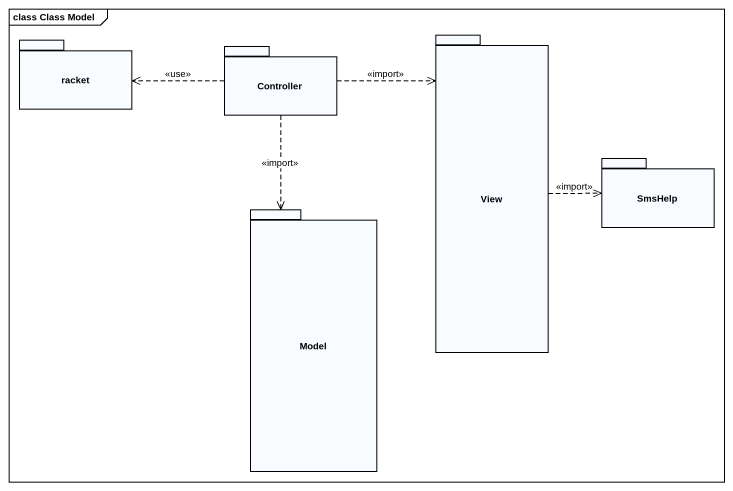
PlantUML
@startuml
mainframe class Class Model
package racket {
}
package Controller {
}
package View {
}
package SmsHelp {
}
package Model {
}
Controller .left.> racket : <<use>>
Controller .right.> View : <<import>>
Controller ..> Model : <<import>>
View .right.> SmsHelp : <<import>>
@enduml
